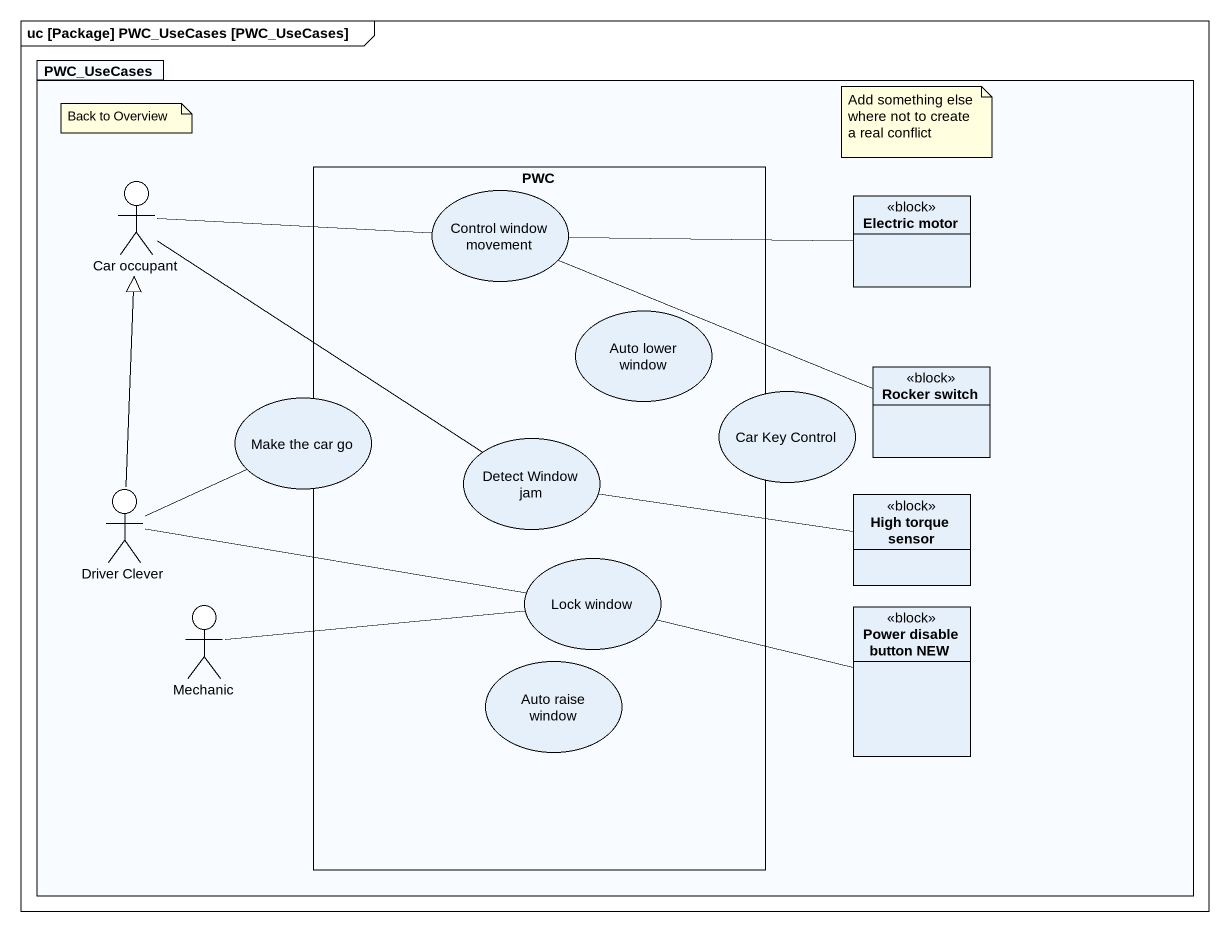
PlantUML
@startuml
mainframe uc [Package] PWC_UseCases [PWC_UseCases]
allowmixing
hide circle
hide empty members
package PWC_UseCases {
  actor "Car occupant" as Car_occupant
  rectangle PWC {
    usecase "Control window movement" as Control_window_movement
    usecase "Auto lower window" as Auto_lower_window
    usecase "Detect Window jam" as Detect_Window_jam
    usecase "Lock window" as Lock_window
    usecase "Auto raise window" as Auto_raise_window
  }
  class "Electric motor" as Electric_motor <<block>>
  class "Rocker switch" as Rocker_switch <<block>>
  usecase "Make the car go" as Make_the_car_go
  usecase "Car Key Control" as Car_Key_Control
  actor "Driver Clever" as Driver_Clever
  class "High torque sensor" as High_torque_sensor <<block>>
  actor Mechanic
  class "Power disable button NEW" as Power_disable_button_NEW <<block>>
}
Car_occupant -right- Control_window_movement
Car_occupant -- Detect_Window_jam
Control_window_movement -right- Electric_motor
Control_window_movement -right- Rocker_switch
Detect_Window_jam -right- High_torque_sensor
Driver_Clever -up-|> Car_occupant
Driver_Clever -right- Make_the_car_go
Driver_Clever -right- Lock_window
Lock_window -right- Power_disable_button_NEW
Mechanic -right- Lock_window
note as N1
  Back to Overview
end note
note as N2
  Add something else where not to create a real conflict
end note
@enduml
